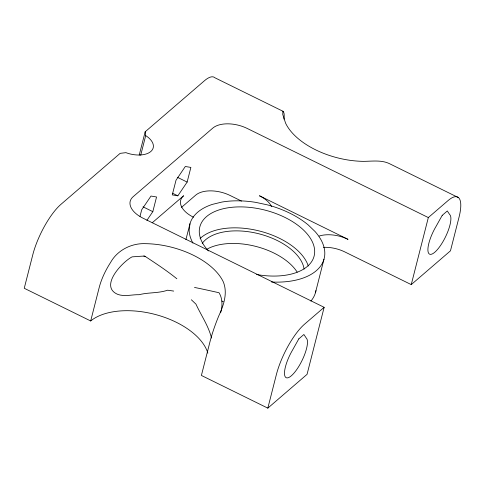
<?xml version="1.0" encoding="UTF-8"?>
<svg xmlns="http://www.w3.org/2000/svg" width="485" height="485" viewBox="0 0 485 485"><rect width="100%" height="100%" fill="white"/><g stroke="black" fill="none" stroke-linecap="round" stroke-linejoin="round"><path stroke-width="0.73" d="M194.485 287.435C202.669 289.078 210.745 290.891 219.02 292.734C222.645 298.475 222.566 305.962 220.754 312.346M271.497 282.009A69.325 38.06 14.3 0 0 315.098 231.575L308.139 224.876A69.325 38.06 14.3 0 0 267.544 204.9L255.753 202.372A69.325 38.06 14.3 0 0 222.003 202.045L212.442 204.361A69.325 38.06 14.3 0 0 189.975 223.718L189.156 230.339A69.325 38.06 14.3 0 0 192.927 243.1M283.998 119.134A41.128 7.53 -68.7 0 0 283.98 113.144L283.258 111.404L214.97 77.8A41.389 12.398 -63.8 0 0 204.361 80.819L145.16 131.811L145.706 135.606A21.213 11.646 14.3 0 1 150.817 151.514A21.213 11.646 14.3 0 1 125.912 152.66L120.153 153.351L60.952 204.343A41.389 12.398 -63.8 0 0 32.792 254.758L24.25 288.278L90.683 320.967L99.225 287.447A41.128 16.848 -58.5 0 1 110.525 262.549C117.394 250.127 131.605 243.003 145.645 243.67A64.675 35.508 14.3 0 1 223.312 281.888C227.889 293.17 223.621 305.386 218.808 315.832A41.128 7.53 -68.7 0 0 209.938 341.931L201.396 375.451L267.829 408.14L307.053 374.353L324.144 307.314L143.008 218.177A25.869 14.204 14.3 0 1 133.12 196.728L212.794 128.101A25.869 14.204 14.3 0 1 247.198 128.44L428.328 217.571L447.94 200.681A41.389 12.398 -63.8 0 1 459.01 217.304L450.468 250.824L411.244 284.61L344.811 251.921A25.869 14.204 14.3 0 0 323.471 247.344M139.213 155.127L145.16 131.811M140.692 155.279L145.706 135.606M140.007 216.383L141.693 209.781L150.993 196.049L156.552 196.983L152.817 211.648L146.894 220.384M187.137 182.081L190.872 167.416L185.312 166.488L176.013 180.22L172.272 194.885L177.837 195.819L187.137 182.081L177.346 177.267M185.919 239.608L189.975 223.718M267.829 408.14L276.371 374.62A41.389 12.398 -63.8 0 1 304.531 324.204L324.144 307.314M315.432 292.764L323.974 259.245M411.244 284.61L428.328 217.571M152.229 222.773L183.591 195.764A25.869 14.204 14.3 0 0 193.473 217.219M181.517 207.362L195.704 195.14A25.869 14.204 14.3 0 1 230.108 195.479L241.5 201.081M176.855 278.766C166.816 270.624 156.018 263.567 145.185 256.401L142.463 256.147L132.138 256.856C122.687 261.536 98.625 286.593 117.916 294.443C124.833 296.808 132.035 294.498 139.11 294.704C148.483 292.273 158.419 293.389 167.598 290.2L173.715 291.085M283.258 111.404L282.9 111.235L282.743 114.436L285.58 123.135A64.675 35.508 14.3 0 0 363.247 161.353C372.207 161.323 382.047 159.662 390.261 164.057L458.549 197.662M172.618 193.248L177.837 195.819M143.026 206.828L152.817 211.648M143.827 255.728L145.185 256.401M221.9 301.027L223.252 301.694M191.345 299.76L195.97 304.162C201.148 315.456 208.514 325.847 211.515 338.063M271.509 206.561A25.869 14.204 14.3 0 0 259.439 195.764L348.018 239.354A25.869 14.204 14.3 0 0 319.142 236.062M315.935 290.612A69.325 38.06 14.3 0 1 310.885 301.082M90.683 320.967A64.675 35.508 14.3 0 1 156.4 314.777A64.675 35.508 14.3 0 1 207.841 353.122M207.501 248.866A53.805 29.536 14.3 0 1 297.19 272.14M208.495 250.963A58.976 32.38 14.3 0 1 235.577 207.01A58.976 32.38 14.3 0 1 313.68 245.246A58.976 32.38 14.3 0 1 256.583 274.504M200.105 238.535A58.976 32.38 14.3 0 1 259.523 231.024A58.976 32.38 14.3 0 1 308.272 265.986M202.233 243.373A53.805 29.536 14.3 0 1 258.705 233.746A53.805 29.536 14.3 0 1 304.095 269.078M298.808 338.876L292.728 349.758A22.243 6.663 -63.8 0 0 285.168 376.693A22.243 6.663 -63.8 0 0 300.5 363.483A22.243 6.663 -63.8 0 0 306.277 338.087L303.889 334.498L298.808 338.876M442.223 215.346L436.142 226.234A22.243 6.663 -63.8 0 0 428.582 253.164A22.243 6.663 -63.8 0 0 443.914 239.96A22.243 6.663 -63.8 0 0 449.692 214.558L447.303 210.969L442.223 215.346"/></g></svg>
